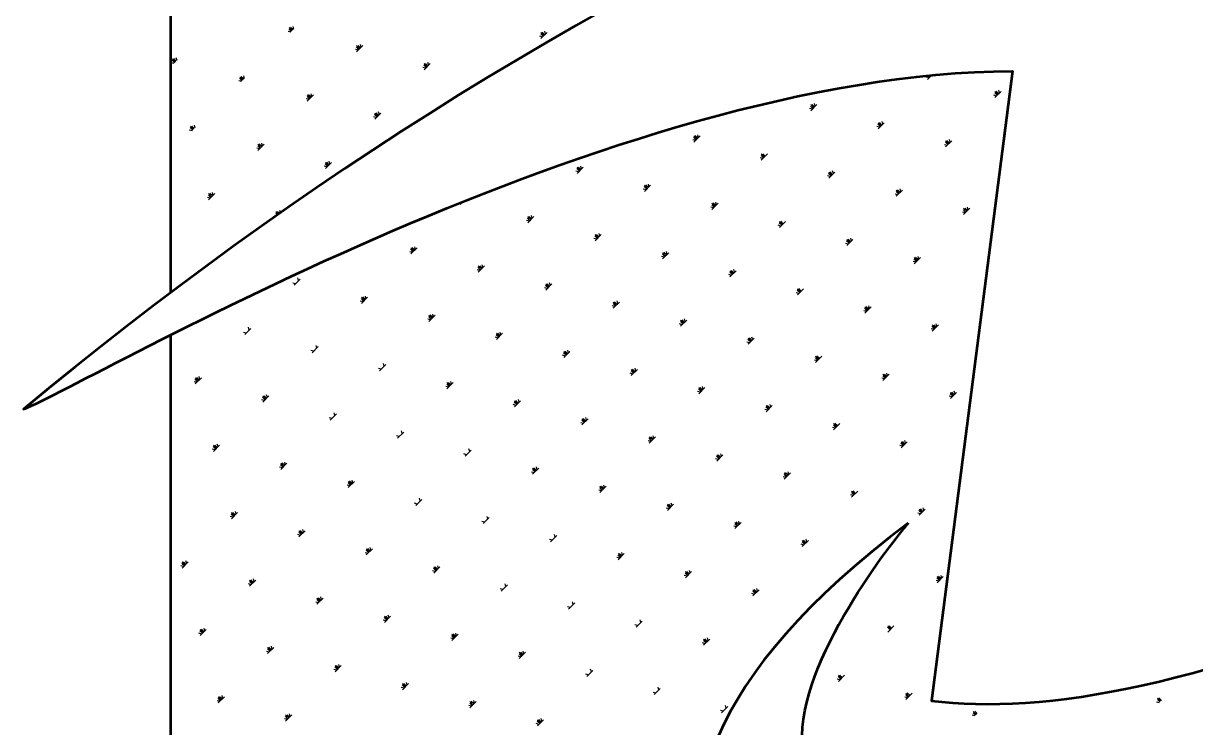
# Model space of a CAD drawing. Extents: x 40372685 to 40373131, y 3431137 to 3431353.
# Drawn here: x 40373107.02 to 40373112.37, y 3431339.52 to 3431342.74 of the extents above; entities that cross this region are included whole.
import ezdxf

# ---------------------------------------------------------------- set-up
doc = ezdxf.new("R2010")
doc.units = 0
doc.header["$LTSCALE"] = 0.5
doc.layers.add('PUB_TITLE', color=4, linetype='CONTINUOUS')

msp = doc.modelspace()

# ---------------------------------------------------------------- linework, layer by layer
at = {"layer": 'PUB_TITLE', "color": 4}
for p, q in [((40373108.2408, 3431342.6994), (40373108.2285, 3431342.7027)), ((40373108.2444, 3431342.7029), (40373108.2331, 3431342.7142)), ((40373108.2479, 3431342.7065), (40373108.2338, 3431342.7205)), ((40373108.2514, 3431342.71), (40373108.2401, 3431342.7213)), ((40373108.2549, 3431342.7135), (40373108.2516, 3431342.7258)), ((40373109.3898, 3431342.6773), (40373109.3775, 3431342.6806)), ((40373109.3934, 3431342.6808), (40373109.3821, 3431342.6921)), ((40373109.3969, 3431342.6844), (40373109.3828, 3431342.6984)), ((40373109.3828, 3431342.6703), (40373109.411, 3431342.6984)), ((40373109.4004, 3431342.6879), (40373109.3891, 3431342.6991)), ((40373109.4039, 3431342.6914), (40373109.4006, 3431342.7037)), ((40373108.5522, 3431342.6204), (40373108.541, 3431342.6317)), ((40373108.5558, 3431342.624), (40373108.5417, 3431342.6381)), ((40373108.5417, 3431342.6099), (40373108.5698, 3431342.6381)), ((40373108.5593, 3431342.6275), (40373108.548, 3431342.6388)), ((40373108.5628, 3431342.631), (40373108.5595, 3431342.6433)), ((40373107.7146, 3431342.5636), (40373107.7005, 3431342.5777)), ((40373107.7182, 3431342.5671), (40373107.7069, 3431342.5784)), ((40373107.7217, 3431342.5706), (40373107.7184, 3431342.5829)), ((40373108.5487, 3431342.6169), (40373108.5364, 3431342.6202)), ((40373107.7076, 3431342.5565), (40373107.6953, 3431342.5598)), ((40373107.7111, 3431342.5601), (40373107.6998, 3431342.5713)), ((40373108.8566, 3431342.5344), (40373108.8443, 3431342.5377)), ((40373108.8601, 3431342.538), (40373108.8488, 3431342.5492)), ((40373108.8636, 3431342.5415), (40373108.8495, 3431342.5556)), ((40373108.8495, 3431342.5274), (40373108.8777, 3431342.5556)), ((40373108.8671, 3431342.545), (40373108.8559, 3431342.5563)), ((40373108.8707, 3431342.5485), (40373108.8674, 3431342.5608)), ((40373108.0155, 3431342.474), (40373108.0031, 3431342.4773)), ((40373108.019, 3431342.4776), (40373108.0077, 3431342.4888)), ((40373108.0225, 3431342.4811), (40373108.0084, 3431342.4952)), ((40373108.026, 3431342.4846), (40373108.0148, 3431342.4959)), ((40373108.0295, 3431342.4881), (40373108.0262, 3431342.5004)), ((40373111.1546, 3431342.4902), (40373111.1423, 3431342.4935)), ((40373111.1475, 3431342.4832), (40373111.167, 3431342.5026)), ((40373111.1581, 3431342.4937), (40373111.1508, 3431342.501)), ((40373111.1616, 3431342.4973), (40373111.1572, 3431342.5017)), ((40373111.1651, 3431342.5008), (40373111.1636, 3431342.5023)), ((40373108.3304, 3431342.3986), (40373108.3163, 3431342.4127)), ((40373108.3163, 3431342.3845), (40373108.3445, 3431342.4127)), ((40373108.3339, 3431342.4021), (40373108.3226, 3431342.4134)), ((40373108.3374, 3431342.4056), (40373108.3341, 3431342.4179)), ((40373111.466, 3431342.4112), (40373111.4547, 3431342.4225)), ((40373111.4695, 3431342.4148), (40373111.4554, 3431342.4289)), ((40373111.4554, 3431342.4007), (40373111.4836, 3431342.4289)), ((40373111.473, 3431342.4183), (40373111.4617, 3431342.4296)), ((40373111.4765, 3431342.4218), (40373111.4732, 3431342.4341)), ((40373108.3233, 3431342.3915), (40373108.311, 3431342.3948)), ((40373108.3269, 3431342.3951), (40373108.3156, 3431342.4063)), ((40373110.6248, 3431342.3509), (40373110.6136, 3431342.3621)), ((40373110.6284, 3431342.3544), (40373110.6143, 3431342.3685)), ((40373110.6143, 3431342.3403), (40373110.6425, 3431342.3685)), ((40373110.6319, 3431342.3579), (40373110.6206, 3431342.3692)), ((40373110.6354, 3431342.3614), (40373110.6321, 3431342.3737)), ((40373111.4624, 3431342.4077), (40373111.4501, 3431342.411)), ((40373108.6312, 3431342.3091), (40373108.6189, 3431342.3124)), ((40373108.6347, 3431342.3126), (40373108.6235, 3431342.3238)), ((40373108.6382, 3431342.3161), (40373108.6242, 3431342.3302)), ((40373108.6242, 3431342.302), (40373108.6523, 3431342.3302)), ((40373108.6418, 3431342.3196), (40373108.6305, 3431342.3309)), ((40373108.6453, 3431342.3231), (40373108.642, 3431342.3355)), ((40373110.6213, 3431342.3473), (40373110.609, 3431342.3506)), ((40373107.7936, 3431342.2522), (40373107.7823, 3431342.2635)), ((40373107.7971, 3431342.2557), (40373107.783, 3431342.2698)), ((40373107.8006, 3431342.2592), (40373107.7894, 3431342.2705)), ((40373107.8042, 3431342.2627), (40373107.8009, 3431342.2751)), ((40373110.9292, 3431342.2648), (40373110.9169, 3431342.2681)), ((40373110.9327, 3431342.2684), (40373110.9214, 3431342.2796)), ((40373110.9362, 3431342.2719), (40373110.9222, 3431342.286)), ((40373110.9222, 3431342.2578), (40373110.9503, 3431342.286)), ((40373110.9398, 3431342.2754), (40373110.9285, 3431342.2867)), ((40373110.9433, 3431342.2789), (40373110.94, 3431342.2912)), ((40373107.7901, 3431342.2487), (40373107.7778, 3431342.252)), ((40373110.0881, 3431342.2045), (40373110.0758, 3431342.2078)), ((40373110.0916, 3431342.208), (40373110.0803, 3431342.2192)), ((40373110.0951, 3431342.2115), (40373110.081, 3431342.2256)), ((40373110.081, 3431342.1974), (40373110.1092, 3431342.2256)), ((40373110.0986, 3431342.215), (40373110.0874, 3431342.2263)), ((40373110.1022, 3431342.2185), (40373110.0989, 3431342.2309)), ((40373111.2441, 3431342.1894), (40373111.23, 3431342.2035)), ((40373111.23, 3431342.1753), (40373111.2582, 3431342.2035)), ((40373111.2476, 3431342.1929), (40373111.2364, 3431342.2042)), ((40373111.2512, 3431342.1964), (40373111.2479, 3431342.2088)), ((40373108.098, 3431342.1662), (40373108.0856, 3431342.1695)), ((40373108.1015, 3431342.1697), (40373108.0902, 3431342.181)), ((40373108.105, 3431342.1732), (40373108.0909, 3431342.1873)), ((40373108.0909, 3431342.1591), (40373108.1191, 3431342.1873)), ((40373108.1085, 3431342.1767), (40373108.0973, 3431342.188)), ((40373108.112, 3431342.1803), (40373108.1087, 3431342.1926)), ((40373111.2371, 3431342.1823), (40373111.2248, 3431342.1856)), ((40373111.2406, 3431342.1859), (40373111.2293, 3431342.1971)), ((40373108.4093, 3431342.0872), (40373108.3981, 3431342.0985)), ((40373108.4129, 3431342.0907), (40373108.3988, 3431342.1048)), ((40373108.3988, 3431342.0766), (40373108.427, 3431342.1048)), ((40373108.4164, 3431342.0942), (40373108.4051, 3431342.1055)), ((40373108.4199, 3431342.0978), (40373108.4166, 3431342.1101)), ((40373110.3959, 3431342.122), (40373110.3836, 3431342.1253)), ((40373110.3995, 3431342.1255), (40373110.3882, 3431342.1368)), ((40373110.403, 3431342.129), (40373110.3889, 3431342.1431)), ((40373110.3889, 3431342.1149), (40373110.4171, 3431342.1431)), ((40373110.4065, 3431342.1325), (40373110.3952, 3431342.1438)), ((40373108.4058, 3431342.0837), (40373108.3935, 3431342.087)), ((40373109.5548, 3431342.0616), (40373109.5425, 3431342.0649)), ((40373109.5583, 3431342.0651), (40373109.5471, 3431342.0764)), ((40373109.5619, 3431342.0686), (40373109.5478, 3431342.0827)), ((40373109.5478, 3431342.0545), (40373109.576, 3431342.0827)), ((40373109.5654, 3431342.0721), (40373109.5541, 3431342.0834)), ((40373109.5689, 3431342.0757), (40373109.5656, 3431342.088)), ((40373110.7038, 3431342.0395), (40373110.6915, 3431342.0428)), ((40373110.7073, 3431342.043), (40373110.6961, 3431342.0543)), ((40373110.7109, 3431342.0465), (40373110.6968, 3431342.0606)), ((40373110.6968, 3431342.0324), (40373110.7249, 3431342.0606)), ((40373110.7144, 3431342.05), (40373110.7031, 3431342.0613)), ((40373110.7179, 3431342.0536), (40373110.7146, 3431342.0659)), ((40373109.8662, 3431341.9826), (40373109.8549, 3431341.9939)), ((40373109.8697, 3431341.9861), (40373109.8557, 3431342.0002)), ((40373109.8557, 3431341.972), (40373109.8838, 3431342.0002)), ((40373109.8733, 3431341.9896), (40373109.862, 3431342.0009)), ((40373109.8768, 3431341.9932), (40373109.8735, 3431342.0055)), ((40373107.8726, 3431341.9408), (40373107.8603, 3431341.9441)), ((40373107.8761, 3431341.9443), (40373107.8648, 3431341.9556)), ((40373107.8796, 3431341.9478), (40373107.8655, 3431341.9619)), ((40373107.8655, 3431341.9337), (40373107.8937, 3431341.9619)), ((40373107.8831, 3431341.9514), (40373107.8719, 3431341.9626)), ((40373107.8867, 3431341.9549), (40373107.8834, 3431341.9672)), ((40373109.8627, 3431341.9791), (40373109.8504, 3431341.9824)), ((40373111.0117, 3431341.957), (40373110.9994, 3431341.9603)), ((40373111.0152, 3431341.9605), (40373111.0039, 3431341.9718)), ((40373111.0187, 3431341.964), (40373111.0046, 3431341.9781)), ((40373111.0046, 3431341.9499), (40373111.0328, 3431341.9781)), ((40373111.0223, 3431341.9675), (40373111.011, 3431341.9788)), ((40373111.0258, 3431341.9711), (40373111.0225, 3431341.9834)), ((40373108.1848, 3431341.868), (40373108.1734, 3431341.8794)), ((40373108.189, 3431341.8709), (40373108.1797, 3431341.8801)), ((40373108.194, 3431341.8744), (40373108.1912, 3431341.8847)), ((40373109.0145, 3431341.9116), (40373109.0285, 3431341.9256)), ((40373109.0216, 3431341.9187), (40373109.0154, 3431341.9203)), ((40373109.0251, 3431341.9222), (40373109.0236, 3431341.9237)), ((40373110.1706, 3431341.8966), (40373110.1583, 3431341.8999)), ((40373110.1741, 3431341.9001), (40373110.1628, 3431341.9114)), ((40373110.1776, 3431341.9036), (40373110.1635, 3431341.9177)), ((40373110.1635, 3431341.8895), (40373110.1917, 3431341.9177)), ((40373110.1811, 3431341.9071), (40373110.1699, 3431341.9184)), ((40373110.1847, 3431341.9107), (40373110.1814, 3431341.923)), ((40373111.3196, 3431341.8745), (40373111.3072, 3431341.8778)), ((40373111.3231, 3431341.878), (40373111.3118, 3431341.8893)), ((40373111.3266, 3431341.8815), (40373111.3125, 3431341.8956)), ((40373111.3125, 3431341.8674), (40373111.3407, 3431341.8956)), ((40373111.3301, 3431341.885), (40373111.3189, 3431341.8963)), ((40373111.3336, 3431341.8886), (40373111.3303, 3431341.9009)), ((40373108.1736, 3431341.8601), (40373108.1681, 3431341.8616)), ((40373108.1807, 3431341.8651), (40373108.1727, 3431341.8731)), ((40373109.3294, 3431341.8362), (40373109.3171, 3431341.8395)), ((40373109.333, 3431341.8397), (40373109.3217, 3431341.851)), ((40373109.3365, 3431341.8432), (40373109.3224, 3431341.8573)), ((40373109.3224, 3431341.8291), (40373109.3506, 3431341.8573)), ((40373109.34, 3431341.8468), (40373109.3287, 3431341.858)), ((40373109.3435, 3431341.8503), (40373109.3402, 3431341.8626)), ((40373110.482, 3431341.8176), (40373110.4707, 3431341.8289)), ((40373110.4855, 3431341.8211), (40373110.4714, 3431341.8352)), ((40373110.4714, 3431341.807), (40373110.4996, 3431341.8352)), ((40373110.489, 3431341.8247), (40373110.4777, 3431341.8359)), ((40373109.6444, 3431341.7607), (40373109.6303, 3431341.7748)), ((40373109.6303, 3431341.7467), (40373109.6584, 3431341.7748)), ((40373109.6479, 3431341.7643), (40373109.6366, 3431341.7755)), ((40373109.6514, 3431341.7678), (40373109.6481, 3431341.7801)), ((40373110.4784, 3431341.8141), (40373110.4661, 3431341.8174)), ((40373108.8103, 3431341.7074), (40373108.807, 3431341.7197)), ((40373109.6373, 3431341.7537), (40373109.625, 3431341.757)), ((40373109.6408, 3431341.7572), (40373109.6296, 3431341.7685)), ((40373110.7863, 3431341.7316), (40373110.774, 3431341.7349)), ((40373110.7898, 3431341.7351), (40373110.7786, 3431341.7464)), ((40373110.7934, 3431341.7386), (40373110.7793, 3431341.7527)), ((40373110.7793, 3431341.7246), (40373110.8074, 3431341.7527)), ((40373110.7969, 3431341.7422), (40373110.7856, 3431341.7534)), ((40373110.8004, 3431341.7457), (40373110.7971, 3431341.758)), ((40373108.7962, 3431341.6933), (40373108.7839, 3431341.6966)), ((40373108.7997, 3431341.6968), (40373108.7884, 3431341.7081)), ((40373108.8032, 3431341.7004), (40373108.7892, 3431341.7144)), ((40373108.7892, 3431341.6863), (40373108.8173, 3431341.7144)), ((40373108.8068, 3431341.7039), (40373108.7955, 3431341.7151)), ((40373109.9452, 3431341.6712), (40373109.9329, 3431341.6745)), ((40373109.9487, 3431341.6747), (40373109.9374, 3431341.686)), ((40373109.9522, 3431341.6782), (40373109.9381, 3431341.6923)), ((40373109.9381, 3431341.6642), (40373109.9663, 3431341.6923)), ((40373109.9558, 3431341.6818), (40373109.9445, 3431341.693)), ((40373109.9593, 3431341.6853), (40373109.956, 3431341.6976)), ((40373111.0977, 3431341.6526), (40373111.0864, 3431341.6639)), ((40373111.1012, 3431341.6561), (40373111.0871, 3431341.6702)), ((40373111.0871, 3431341.6421), (40373111.1153, 3431341.6702)), ((40373111.1047, 3431341.6597), (40373111.0935, 3431341.6709)), ((40373111.1083, 3431341.6632), (40373111.105, 3431341.6755)), ((40373109.1041, 3431341.6108), (40373109.0918, 3431341.6141)), ((40373109.1076, 3431341.6143), (40373109.0963, 3431341.6256)), ((40373109.1111, 3431341.6179), (40373109.097, 3431341.6319)), ((40373109.097, 3431341.6038), (40373109.1252, 3431341.6319)), ((40373109.1146, 3431341.6214), (40373109.1034, 3431341.6326)), ((40373109.1182, 3431341.6249), (40373109.1149, 3431341.6372)), ((40373110.2636, 3431341.5993), (40373110.2524, 3431341.6105)), ((40373110.2671, 3431341.6028), (40373110.2638, 3431341.6151)), ((40373111.0942, 3431341.6491), (40373111.0819, 3431341.6524)), ((40373108.2559, 3431341.5434), (40373108.2841, 3431341.5716)), ((40373108.277, 3431341.5645), (40373108.2737, 3431341.5768)), ((40373110.2531, 3431341.5887), (40373110.2407, 3431341.592)), ((40373110.2566, 3431341.5922), (40373110.2453, 3431341.6035)), ((40373110.2601, 3431341.5958), (40373110.246, 3431341.6098)), ((40373110.246, 3431341.5817), (40373110.2742, 3431341.6098)), ((40373108.2629, 3431341.5504), (40373108.2506, 3431341.5537)), ((40373109.4119, 3431341.5283), (40373109.3996, 3431341.5316)), ((40373109.4155, 3431341.5318), (40373109.4042, 3431341.5431)), ((40373109.419, 3431341.5354), (40373109.4049, 3431341.5494)), ((40373109.4049, 3431341.5213), (40373109.4331, 3431341.5494)), ((40373109.4225, 3431341.5389), (40373109.4112, 3431341.5502)), ((40373109.426, 3431341.5424), (40373109.4227, 3431341.5547)), ((40373110.5609, 3431341.5062), (40373110.5486, 3431341.5095)), ((40373110.5645, 3431341.5097), (40373110.5532, 3431341.521)), ((40373110.568, 3431341.5133), (40373110.5539, 3431341.5273)), ((40373110.5539, 3431341.4992), (40373110.5821, 3431341.5273)), ((40373110.5715, 3431341.5168), (40373110.5602, 3431341.528)), ((40373108.5708, 3431341.4679), (40373108.5585, 3431341.4712)), ((40373108.5743, 3431341.4715), (40373108.5631, 3431341.4827)), ((40373108.5779, 3431341.475), (40373108.5638, 3431341.4891)), ((40373108.5638, 3431341.4609), (40373108.5919, 3431341.4891)), ((40373108.5814, 3431341.4785), (40373108.5701, 3431341.4898)), ((40373108.5849, 3431341.482), (40373108.5816, 3431341.4943)), ((40373109.7233, 3431341.4493), (40373109.7121, 3431341.4606)), ((40373109.7269, 3431341.4529), (40373109.7128, 3431341.467)), ((40373109.7128, 3431341.4388), (40373109.7409, 3431341.467)), ((40373109.7304, 3431341.4564), (40373109.7191, 3431341.4677)), ((40373109.7339, 3431341.4599), (40373109.7306, 3431341.4722)), ((40373110.8829, 3431341.4378), (40373110.8796, 3431341.4501)), ((40373108.8822, 3431341.389), (40373108.8709, 3431341.4002)), ((40373108.8857, 3431341.3925), (40373108.8716, 3431341.4066)), ((40373108.8716, 3431341.3784), (40373108.8998, 3431341.4066)), ((40373108.8893, 3431341.396), (40373108.878, 3431341.4073)), ((40373108.8928, 3431341.3995), (40373108.8895, 3431341.4118)), ((40373109.7198, 3431341.4458), (40373109.7075, 3431341.4491)), ((40373110.8688, 3431341.4237), (40373110.8565, 3431341.427)), ((40373110.8723, 3431341.4272), (40373110.8611, 3431341.4385)), ((40373110.8758, 3431341.4308), (40373110.8618, 3431341.4449)), ((40373110.8618, 3431341.4167), (40373110.8899, 3431341.4449)), ((40373110.8794, 3431341.4343), (40373110.8681, 3431341.4456)), ((40373108.0305, 3431341.318), (40373108.0587, 3431341.3462)), ((40373108.0517, 3431341.3391), (40373108.0484, 3431341.3514)), ((40373108.8787, 3431341.3854), (40373108.8664, 3431341.3887)), ((40373110.0277, 3431341.3633), (40373110.0154, 3431341.3666)), ((40373110.0312, 3431341.3669), (40373110.0199, 3431341.3781)), ((40373110.0347, 3431341.3704), (40373110.0206, 3431341.3845)), ((40373110.0206, 3431341.3563), (40373110.0488, 3431341.3845)), ((40373110.0382, 3431341.3739), (40373110.027, 3431341.3852)), ((40373110.0418, 3431341.3774), (40373110.0385, 3431341.3897)), ((40373111.1767, 3431341.3412), (40373111.1644, 3431341.3445)), ((40373111.1802, 3431341.3447), (40373111.1689, 3431341.356)), ((40373111.1837, 3431341.3483), (40373111.1696, 3431341.3624)), ((40373111.1696, 3431341.3342), (40373111.1978, 3431341.3624)), ((40373111.1872, 3431341.3518), (40373111.176, 3431341.3631)), ((40373111.1908, 3431341.3553), (40373111.1875, 3431341.3676)), ((40373108.0376, 3431341.325), (40373108.0253, 3431341.3283)), ((40373109.1866, 3431341.3029), (40373109.1742, 3431341.3062)), ((40373109.1901, 3431341.3065), (40373109.1788, 3431341.3177)), ((40373109.1936, 3431341.31), (40373109.1795, 3431341.3241)), ((40373109.1795, 3431341.2959), (40373109.2077, 3431341.3241)), ((40373109.1971, 3431341.3135), (40373109.1859, 3431341.3248)), ((40373109.2006, 3431341.317), (40373109.1973, 3431341.3293)), ((40373110.3391, 3431341.2844), (40373110.3278, 3431341.2956)), ((40373110.3426, 3431341.2879), (40373110.3285, 3431341.302)), ((40373110.3285, 3431341.2738), (40373110.3567, 3431341.302)), ((40373110.3461, 3431341.2914), (40373110.3349, 3431341.3027)), ((40373110.3496, 3431341.2949), (40373110.3463, 3431341.3072)), ((40373108.3454, 3431341.2426), (40373108.3331, 3431341.2459)), ((40373108.3384, 3431341.2355), (40373108.3666, 3431341.2637)), ((40373108.3595, 3431341.2566), (40373108.3562, 3431341.269)), ((40373109.5015, 3431341.2275), (40373109.4874, 3431341.2416)), ((40373109.4874, 3431341.2134), (40373109.5156, 3431341.2416)), ((40373109.505, 3431341.231), (40373109.4937, 3431341.2423)), ((40373109.5085, 3431341.2345), (40373109.5052, 3431341.2468)), ((40373110.3356, 3431341.2808), (40373110.3232, 3431341.2841)), ((40373108.6674, 3431341.1741), (40373108.6641, 3431341.1865)), ((40373109.4944, 3431341.2204), (40373109.4821, 3431341.2237)), ((40373109.498, 3431341.224), (40373109.4867, 3431341.2352)), ((40373110.6434, 3431341.1983), (40373110.6311, 3431341.2016)), ((40373110.6469, 3431341.2019), (40373110.6357, 3431341.2131)), ((40373110.6505, 3431341.2054), (40373110.6364, 3431341.2195)), ((40373110.6364, 3431341.1913), (40373110.6646, 3431341.2195)), ((40373110.654, 3431341.2089), (40373110.6427, 3431341.2202)), ((40373108.6533, 3431341.1601), (40373108.641, 3431341.1634)), ((40373108.6463, 3431341.153), (40373108.6744, 3431341.1812)), ((40373109.8023, 3431341.138), (40373109.79, 3431341.1413)), ((40373109.8058, 3431341.1415), (40373109.7946, 3431341.1527)), ((40373109.8093, 3431341.145), (40373109.7953, 3431341.1591)), ((40373109.7953, 3431341.1309), (40373109.8234, 3431341.1591)), ((40373109.8129, 3431341.1485), (40373109.8016, 3431341.1598)), ((40373109.8164, 3431341.152), (40373109.8131, 3431341.1644)), ((40373110.9548, 3431341.1194), (40373110.9436, 3431341.1306)), ((40373110.9583, 3431341.1229), (40373110.9443, 3431341.137)), ((40373110.9443, 3431341.1088), (40373110.9724, 3431341.137)), ((40373110.9619, 3431341.1264), (40373110.9506, 3431341.1377)), ((40373110.9654, 3431341.1299), (40373110.9621, 3431341.1423)), ((40373107.8122, 3431341.0997), (40373107.7999, 3431341.103)), ((40373107.8157, 3431341.1032), (40373107.8044, 3431341.1145)), ((40373107.8192, 3431341.1067), (40373107.8051, 3431341.1208)), ((40373107.8051, 3431341.0926), (40373107.8333, 3431341.1208)), ((40373107.8228, 3431341.1102), (40373107.8115, 3431341.1215)), ((40373107.8263, 3431341.1138), (40373107.823, 3431341.1261)), ((40373108.9612, 3431341.0776), (40373108.9489, 3431341.0809)), ((40373108.9647, 3431341.0811), (40373108.9534, 3431341.0924)), ((40373108.9682, 3431341.0846), (40373108.9541, 3431341.0987)), ((40373108.9541, 3431341.0705), (40373108.9823, 3431341.0987)), ((40373108.9717, 3431341.0881), (40373108.9605, 3431341.0994)), ((40373108.9753, 3431341.0916), (40373108.972, 3431341.104)), ((40373110.1172, 3431341.0625), (40373110.1031, 3431341.0766)), ((40373110.1031, 3431341.0484), (40373110.1313, 3431341.0766)), ((40373110.1207, 3431341.066), (40373110.1095, 3431341.0773)), ((40373110.1243, 3431341.0695), (40373110.121, 3431341.0819)), ((40373110.9513, 3431341.1158), (40373110.939, 3431341.1191)), ((40373108.1236, 3431341.0207), (40373108.1123, 3431341.032)), ((40373108.1271, 3431341.0242), (40373108.113, 3431341.0383)), ((40373108.113, 3431341.0101), (40373108.1412, 3431341.0383)), ((40373108.1306, 3431341.0277), (40373108.1194, 3431341.039)), ((40373108.1341, 3431341.0313), (40373108.1308, 3431341.0436)), ((40373110.1102, 3431341.0555), (40373110.0979, 3431341.0588)), ((40373110.1137, 3431341.059), (40373110.1024, 3431341.0702)), ((40373111.2592, 3431341.0334), (40373111.2469, 3431341.0367)), ((40373111.2627, 3431341.0369), (40373111.2514, 3431341.0481)), ((40373111.2662, 3431341.0404), (40373111.2521, 3431341.0545)), ((40373111.2521, 3431341.0263), (40373111.2803, 3431341.0545)), ((40373111.2697, 3431341.0439), (40373111.2585, 3431341.0552)), ((40373111.2733, 3431341.0474), (40373111.27, 3431341.0598)), ((40373108.1201, 3431341.0172), (40373108.1077, 3431341.0205)), ((40373109.2691, 3431340.9951), (40373109.2567, 3431340.9984)), ((40373109.2726, 3431340.9986), (40373109.2613, 3431341.0099)), ((40373109.2761, 3431341.0021), (40373109.262, 3431341.0162)), ((40373109.262, 3431340.988), (40373109.2902, 3431341.0162)), ((40373109.2796, 3431341.0056), (40373109.2684, 3431341.0169)), ((40373109.2831, 3431341.0092), (40373109.2798, 3431341.0215)), ((40373110.4181, 3431340.973), (40373110.4057, 3431340.9763)), ((40373110.4216, 3431340.9765), (40373110.4103, 3431340.9878)), ((40373110.4251, 3431340.98), (40373110.411, 3431340.9941)), ((40373110.411, 3431340.9659), (40373110.4392, 3431340.9941)), ((40373110.4286, 3431340.9835), (40373110.4173, 3431340.9948)), ((40373110.4321, 3431340.9871), (40373110.4288, 3431340.9994)), ((40373108.4279, 3431340.9347), (40373108.4156, 3431340.938)), ((40373108.4209, 3431340.9276), (40373108.4491, 3431340.9558)), ((40373108.442, 3431340.9488), (40373108.4387, 3431340.9611)), ((40373109.5769, 3431340.9126), (40373109.5646, 3431340.9159)), ((40373109.5804, 3431340.9161), (40373109.5692, 3431340.9274)), ((40373109.584, 3431340.9196), (40373109.5699, 3431340.9337)), ((40373109.5699, 3431340.9055), (40373109.5981, 3431340.9337)), ((40373109.5875, 3431340.9231), (40373109.5762, 3431340.9344)), ((40373109.591, 3431340.9267), (40373109.5877, 3431340.939)), ((40373108.7288, 3431340.8451), (40373108.7569, 3431340.8733)), ((40373108.7499, 3431340.8663), (40373108.7466, 3431340.8786)), ((40373110.7259, 3431340.8905), (40373110.7136, 3431340.8938)), ((40373110.7294, 3431340.894), (40373110.7182, 3431340.9053)), ((40373110.733, 3431340.8975), (40373110.7189, 3431340.9116)), ((40373110.7189, 3431340.8834), (40373110.7471, 3431340.9116)), ((40373110.7365, 3431340.901), (40373110.7252, 3431340.9123)), ((40373107.9017, 3431340.7988), (40373107.8876, 3431340.8129)), ((40373107.8876, 3431340.7848), (40373107.9158, 3431340.8129)), ((40373107.9052, 3431340.8024), (40373107.894, 3431340.8136)), ((40373107.9088, 3431340.8059), (40373107.9055, 3431340.8182)), ((40373108.7358, 3431340.8522), (40373108.7235, 3431340.8555)), ((40373109.8848, 3431340.8301), (40373109.8725, 3431340.8334)), ((40373109.8883, 3431340.8336), (40373109.8771, 3431340.8449)), ((40373109.8918, 3431340.8371), (40373109.8778, 3431340.8512)), ((40373109.8778, 3431340.823), (40373109.9059, 3431340.8512)), ((40373109.8954, 3431340.8406), (40373109.8841, 3431340.8519)), ((40373109.8989, 3431340.8442), (40373109.8956, 3431340.8565)), ((40373111.0338, 3431340.808), (40373111.0215, 3431340.8113)), ((40373111.0373, 3431340.8115), (40373111.026, 3431340.8228)), ((40373111.0408, 3431340.815), (40373111.0268, 3431340.8291)), ((40373111.0268, 3431340.8009), (40373111.0549, 3431340.8291)), ((40373111.0444, 3431340.8185), (40373111.0331, 3431340.8298)), ((40373111.0479, 3431340.8221), (40373111.0446, 3431340.8344)), ((40373107.8947, 3431340.7918), (40373107.8824, 3431340.7951)), ((40373107.8982, 3431340.7953), (40373107.8869, 3431340.8066)), ((40373109.0437, 3431340.7697), (40373109.0314, 3431340.773)), ((40373109.0366, 3431340.7626), (40373109.0648, 3431340.7908)), ((40373109.0578, 3431340.7838), (40373109.0545, 3431340.7961)), ((40373110.1962, 3431340.7511), (40373110.1849, 3431340.7624)), ((40373110.1997, 3431340.7546), (40373110.1856, 3431340.7687)), ((40373110.1856, 3431340.7405), (40373110.2138, 3431340.7687)), ((40373110.2032, 3431340.7582), (40373110.192, 3431340.7694)), ((40373110.2068, 3431340.7617), (40373110.2035, 3431340.774)), ((40373108.2026, 3431340.7093), (40373108.1902, 3431340.7126)), ((40373108.2061, 3431340.7128), (40373108.1948, 3431340.7241)), ((40373108.2096, 3431340.7163), (40373108.1955, 3431340.7304)), ((40373108.1955, 3431340.7023), (40373108.2237, 3431340.7304)), ((40373108.2131, 3431340.7199), (40373108.2019, 3431340.7311)), ((40373108.2166, 3431340.7234), (40373108.2133, 3431340.7357)), ((40373109.3551, 3431340.6907), (40373109.3438, 3431340.702)), ((40373109.3586, 3431340.6942), (40373109.3445, 3431340.7083)), ((40373109.3445, 3431340.6802), (40373109.3727, 3431340.7083)), ((40373109.3621, 3431340.6978), (40373109.3508, 3431340.709)), ((40373109.3656, 3431340.7013), (40373109.3623, 3431340.7136)), ((40373110.1927, 3431340.7476), (40373110.1804, 3431340.7509)), ((40373108.5175, 3431340.6339), (40373108.5034, 3431340.6479)), ((40373108.5034, 3431340.6198), (40373108.5316, 3431340.6479)), ((40373108.521, 3431340.6374), (40373108.5097, 3431340.6486)), ((40373108.5245, 3431340.6409), (40373108.5212, 3431340.6532)), ((40373109.3515, 3431340.6872), (40373109.3392, 3431340.6905)), ((40373110.5005, 3431340.6651), (40373110.4882, 3431340.6684)), ((40373110.5041, 3431340.6686), (40373110.4928, 3431340.6799)), ((40373110.5076, 3431340.6721), (40373110.4935, 3431340.6862)), ((40373110.4935, 3431340.658), (40373110.5217, 3431340.6862)), ((40373110.5111, 3431340.6757), (40373110.4998, 3431340.6869)), ((40373110.5146, 3431340.6792), (40373110.5113, 3431340.6915)), ((40373108.5104, 3431340.6268), (40373108.4981, 3431340.6301)), ((40373108.5139, 3431340.6303), (40373108.5027, 3431340.6416)), ((40373109.6594, 3431340.6047), (40373109.6471, 3431340.608)), ((40373109.6629, 3431340.6082), (40373109.6517, 3431340.6195)), ((40373109.6665, 3431340.6117), (40373109.6524, 3431340.6258)), ((40373109.6524, 3431340.5977), (40373109.6806, 3431340.6258)), ((40373109.67, 3431340.6153), (40373109.6587, 3431340.6265)), ((40373109.6735, 3431340.6188), (40373109.6702, 3431340.6311)), ((40373110.8119, 3431340.5861), (40373110.8007, 3431340.5974)), ((40373110.8155, 3431340.5896), (40373110.8014, 3431340.6037)), ((40373110.8014, 3431340.5756), (40373110.8295, 3431340.6037)), ((40373110.819, 3431340.5932), (40373110.8077, 3431340.6044)), ((40373108.8183, 3431340.5443), (40373108.806, 3431340.5476)), ((40373108.8113, 3431340.5373), (40373108.8394, 3431340.5654)), ((40373108.8324, 3431340.5584), (40373108.8291, 3431340.5707)), ((40373109.9743, 3431340.5293), (40373109.9603, 3431340.5433)), ((40373109.9603, 3431340.5152), (40373109.9884, 3431340.5433)), ((40373109.9779, 3431340.5328), (40373109.9666, 3431340.544)), ((40373109.9814, 3431340.5363), (40373109.9781, 3431340.5486)), ((40373110.8084, 3431340.5826), (40373110.7961, 3431340.5859)), ((40373107.9772, 3431340.4839), (40373107.9649, 3431340.4872)), ((40373107.9807, 3431340.4874), (40373107.9694, 3431340.4987)), ((40373107.9842, 3431340.491), (40373107.9701, 3431340.5051)), ((40373107.9701, 3431340.4769), (40373107.9983, 3431340.5051)), ((40373107.9877, 3431340.4945), (40373107.9765, 3431340.5058)), ((40373107.9913, 3431340.498), (40373107.988, 3431340.5103)), ((40373109.1403, 3431340.4759), (40373109.137, 3431340.4882)), ((40373109.9673, 3431340.5222), (40373109.955, 3431340.5255)), ((40373109.9708, 3431340.5257), (40373109.9595, 3431340.537)), ((40373111.1163, 3431340.5001), (40373111.104, 3431340.5034)), ((40373111.1198, 3431340.5036), (40373111.1085, 3431340.5149)), ((40373111.1233, 3431340.5071), (40373111.1092, 3431340.5212)), ((40373111.1092, 3431340.4931), (40373111.1374, 3431340.5212)), ((40373111.1269, 3431340.5107), (40373111.1156, 3431340.5219)), ((40373111.1304, 3431340.5142), (40373111.1271, 3431340.5265)), ((40373109.1262, 3431340.4618), (40373109.1139, 3431340.4651)), ((40373109.1191, 3431340.4548), (40373109.1473, 3431340.4829)), ((40373110.2752, 3431340.4397), (40373110.2629, 3431340.443)), ((40373110.2787, 3431340.4432), (40373110.2674, 3431340.4545)), ((40373110.2822, 3431340.4468), (40373110.2681, 3431340.4608)), ((40373110.2681, 3431340.4327), (40373110.2963, 3431340.4608)), ((40373110.2857, 3431340.4503), (40373110.2745, 3431340.4615)), ((40373110.2893, 3431340.4538), (40373110.286, 3431340.4661)), ((40373108.285, 3431340.4014), (40373108.2727, 3431340.4047)), ((40373108.2886, 3431340.405), (40373108.2773, 3431340.4162)), ((40373108.2921, 3431340.4085), (40373108.278, 3431340.4226)), ((40373108.278, 3431340.3944), (40373108.3062, 3431340.4226)), ((40373108.2956, 3431340.412), (40373108.2843, 3431340.4233)), ((40373108.2991, 3431340.4155), (40373108.2958, 3431340.4278)), ((40373109.434, 3431340.3793), (40373109.4217, 3431340.3826)), ((40373109.427, 3431340.3723), (40373109.4552, 3431340.4005)), ((40373109.4481, 3431340.3934), (40373109.4448, 3431340.4057)), ((40373110.5971, 3431340.3713), (40373110.5938, 3431340.3836)), ((40373108.5964, 3431340.3225), (40373108.5852, 3431340.3337)), ((40373108.6, 3431340.326), (40373108.5859, 3431340.3401)), ((40373108.5859, 3431340.3119), (40373108.6141, 3431340.3401)), ((40373108.6035, 3431340.3295), (40373108.5922, 3431340.3408)), ((40373108.607, 3431340.333), (40373108.6037, 3431340.3453)), ((40373110.583, 3431340.3572), (40373110.5707, 3431340.3605)), ((40373110.5866, 3431340.3607), (40373110.5753, 3431340.372)), ((40373110.5901, 3431340.3643), (40373110.576, 3431340.3783)), ((40373110.576, 3431340.3502), (40373110.6042, 3431340.3783)), ((40373110.5936, 3431340.3678), (40373110.5823, 3431340.3791)), ((40373107.7553, 3431340.2621), (40373107.7441, 3431340.2733)), ((40373107.7588, 3431340.2656), (40373107.7448, 3431340.2797)), ((40373107.7448, 3431340.2515), (40373107.7729, 3431340.2797)), ((40373107.7624, 3431340.2691), (40373107.7511, 3431340.2804)), ((40373107.7659, 3431340.2726), (40373107.7626, 3431340.2849)), ((40373108.5929, 3431340.3189), (40373108.5806, 3431340.3222)), ((40373109.7419, 3431340.2968), (40373109.7296, 3431340.3001)), ((40373109.7454, 3431340.3004), (40373109.7342, 3431340.3116)), ((40373109.749, 3431340.3039), (40373109.7349, 3431340.318)), ((40373109.7349, 3431340.2898), (40373109.763, 3431340.318)), ((40373109.7525, 3431340.3074), (40373109.7412, 3431340.3187)), ((40373109.756, 3431340.3109), (40373109.7527, 3431340.3232)), ((40373107.7518, 3431340.2585), (40373107.7395, 3431340.2618)), ((40373108.9008, 3431340.2364), (40373108.8885, 3431340.2397)), ((40373108.9043, 3431340.24), (40373108.893, 3431340.2512)), ((40373108.9078, 3431340.2435), (40373108.8938, 3431340.2576)), ((40373108.8938, 3431340.2294), (40373108.9219, 3431340.2576)), ((40373108.9114, 3431340.247), (40373108.9001, 3431340.2583)), ((40373108.9149, 3431340.2505), (40373108.9116, 3431340.2628)), ((40373110.0533, 3431340.2179), (40373110.042, 3431340.2291)), ((40373110.0568, 3431340.2214), (40373110.0427, 3431340.2355)), ((40373110.0427, 3431340.2073), (40373110.0709, 3431340.2355)), ((40373110.0604, 3431340.2249), (40373110.0491, 3431340.2362)), ((40373110.0639, 3431340.2284), (40373110.0606, 3431340.2407)), ((40373108.0597, 3431340.1761), (40373108.0474, 3431340.1794)), ((40373108.0632, 3431340.1796), (40373108.0519, 3431340.1908)), ((40373108.0667, 3431340.1831), (40373108.0526, 3431340.1972)), ((40373108.0526, 3431340.169), (40373108.0808, 3431340.1972)), ((40373108.0702, 3431340.1866), (40373108.059, 3431340.1979)), ((40373108.0738, 3431340.1901), (40373108.0705, 3431340.2025)), ((40373109.2016, 3431340.1469), (40373109.2298, 3431340.1751)), ((40373109.2228, 3431340.168), (40373109.2195, 3431340.1803)), ((40373110.0498, 3431340.2143), (40373110.0375, 3431340.2176)), ((40373111.1988, 3431340.1922), (40373111.1865, 3431340.1955)), ((40373111.2023, 3431340.1958), (40373111.191, 3431340.207)), ((40373111.2058, 3431340.1993), (40373111.1917, 3431340.2134)), ((40373111.1917, 3431340.1852), (40373111.2199, 3431340.2134)), ((40373111.2093, 3431340.2028), (40373111.1981, 3431340.2141)), ((40373111.2129, 3431340.2063), (40373111.2096, 3431340.2186)), ((40373108.3746, 3431340.1006), (40373108.3605, 3431340.1147)), ((40373108.3605, 3431340.0865), (40373108.3887, 3431340.1147)), ((40373108.3781, 3431340.1041), (40373108.3668, 3431340.1154)), ((40373108.3816, 3431340.1076), (40373108.3783, 3431340.12)), ((40373109.2087, 3431340.1539), (40373109.1964, 3431340.1572)), ((40373110.3577, 3431340.1318), (40373110.3453, 3431340.1351)), ((40373110.3612, 3431340.1354), (40373110.3499, 3431340.1466)), ((40373110.3647, 3431340.1389), (40373110.3506, 3431340.153)), ((40373110.3506, 3431340.1248), (40373110.3788, 3431340.153)), ((40373110.3682, 3431340.1424), (40373110.357, 3431340.1537)), ((40373110.3717, 3431340.1459), (40373110.3684, 3431340.1582)), ((40373108.3675, 3431340.0936), (40373108.3552, 3431340.0969)), ((40373108.3711, 3431340.0971), (40373108.3598, 3431340.1083)), ((40373109.5165, 3431340.0715), (40373109.5042, 3431340.0748)), ((40373109.5095, 3431340.0644), (40373109.5377, 3431340.0926)), ((40373109.5306, 3431340.0855), (40373109.5273, 3431340.0979)), ((40373108.6754, 3431340.0111), (40373108.6631, 3431340.0144)), ((40373108.6789, 3431340.0146), (40373108.6677, 3431340.0259)), ((40373108.6825, 3431340.0181), (40373108.6684, 3431340.0322)), ((40373108.6684, 3431340.004), (40373108.6965, 3431340.0322)), ((40373108.686, 3431340.0216), (40373108.6747, 3431340.0329)), ((40373108.6895, 3431340.0251), (40373108.6862, 3431340.0375)), ((40373109.8174, 3431339.9819), (40373109.8455, 3431340.0101)), ((40373109.8385, 3431340.003), (40373109.8352, 3431340.0154)), ((40373107.8343, 3431339.9507), (40373107.822, 3431339.954)), ((40373107.8378, 3431339.9542), (40373107.8265, 3431339.9655)), ((40373107.8413, 3431339.9577), (40373107.8272, 3431339.9718)), ((40373107.8272, 3431339.9436), (40373107.8554, 3431339.9718)), ((40373107.8449, 3431339.9612), (40373107.8336, 3431339.9725)), ((40373107.8484, 3431339.9648), (40373107.8451, 3431339.9771)), ((40373108.9974, 3431339.9427), (40373108.9941, 3431339.955)), ((40373109.8244, 3431339.989), (40373109.8121, 3431339.9923)), ((40373110.9769, 3431339.9704), (40373110.9657, 3431339.9816)), ((40373110.9804, 3431339.9739), (40373110.9664, 3431339.988)), ((40373110.9664, 3431339.9598), (40373110.9945, 3431339.988)), ((40373110.984, 3431339.9774), (40373110.9727, 3431339.9887)), ((40373108.9833, 3431339.9286), (40373108.971, 3431339.9319)), ((40373108.9868, 3431339.9321), (40373108.9755, 3431339.9434)), ((40373108.9903, 3431339.9356), (40373108.9762, 3431339.9497)), ((40373108.9762, 3431339.9215), (40373109.0044, 3431339.9497)), ((40373108.9939, 3431339.9391), (40373108.9826, 3431339.9504)), ((40373110.1323, 3431339.9065), (40373110.12, 3431339.9098)), ((40373110.1358, 3431339.91), (40373110.1245, 3431339.9213)), ((40373110.1393, 3431339.9135), (40373110.1252, 3431339.9276)), ((40373110.1252, 3431339.8994), (40373110.1534, 3431339.9276)), ((40373110.1428, 3431339.917), (40373110.1316, 3431339.9283)), ((40373110.1464, 3431339.9206), (40373110.1431, 3431339.9329)), ((40373108.1422, 3431339.8682), (40373108.1298, 3431339.8715)), ((40373108.1457, 3431339.8717), (40373108.1344, 3431339.883)), ((40373108.1492, 3431339.8752), (40373108.1351, 3431339.8893)), ((40373108.1351, 3431339.8611), (40373108.1633, 3431339.8893)), ((40373108.1527, 3431339.8787), (40373108.1415, 3431339.89)), ((40373108.1563, 3431339.8823), (40373108.153, 3431339.8946)), ((40373109.2912, 3431339.8461), (40373109.2788, 3431339.8494)), ((40373109.2947, 3431339.8496), (40373109.2834, 3431339.8609)), ((40373109.2982, 3431339.8531), (40373109.2841, 3431339.8672)), ((40373109.2841, 3431339.839), (40373109.3123, 3431339.8672)), ((40373109.3017, 3431339.8566), (40373109.2905, 3431339.8679)), ((40373109.3052, 3431339.8602), (40373109.3019, 3431339.8725)), ((40373108.4536, 3431339.7892), (40373108.4423, 3431339.8005)), ((40373108.4571, 3431339.7927), (40373108.443, 3431339.8068)), ((40373108.443, 3431339.7786), (40373108.4712, 3431339.8068)), ((40373108.4606, 3431339.7962), (40373108.4493, 3431339.8075)), ((40373108.4641, 3431339.7998), (40373108.4608, 3431339.8121)), ((40373108.45, 3431339.7857), (40373108.4377, 3431339.789)), ((40373109.599, 3431339.7636), (40373109.5867, 3431339.7669)), ((40373109.592, 3431339.7565), (40373109.6202, 3431339.7847)), ((40373109.6131, 3431339.7777), (40373109.6098, 3431339.79)), ((40373110.748, 3431339.7415), (40373110.7357, 3431339.7448)), ((40373110.7515, 3431339.745), (40373110.7403, 3431339.7563)), ((40373110.7551, 3431339.7485), (40373110.741, 3431339.7626)), ((40373110.741, 3431339.7344), (40373110.7692, 3431339.7626)), ((40373110.7586, 3431339.752), (40373110.7473, 3431339.7633)), ((40373108.7579, 3431339.7032), (40373108.7456, 3431339.7065)), ((40373108.7614, 3431339.7067), (40373108.7502, 3431339.718)), ((40373108.765, 3431339.7102), (40373108.7509, 3431339.7243)), ((40373108.7509, 3431339.6961), (40373108.779, 3431339.7243)), ((40373108.7685, 3431339.7138), (40373108.7572, 3431339.725)), ((40373108.772, 3431339.7173), (40373108.7687, 3431339.7296)), ((40373109.9069, 3431339.6811), (40373109.8946, 3431339.6844)), ((40373109.8999, 3431339.674), (40373109.928, 3431339.7022)), ((40373109.921, 3431339.6952), (40373109.9177, 3431339.7075)), ((40373107.9168, 3431339.6428), (40373107.9045, 3431339.6461)), ((40373107.9203, 3431339.6463), (40373107.909, 3431339.6576)), ((40373107.9238, 3431339.6498), (40373107.9097, 3431339.6639)), ((40373107.9097, 3431339.6358), (40373107.9379, 3431339.6639)), ((40373107.9274, 3431339.6534), (40373107.9161, 3431339.6646)), ((40373107.9309, 3431339.6569), (40373107.9276, 3431339.6692)), ((40373109.0693, 3431339.6242), (40373109.058, 3431339.6355)), ((40373109.0728, 3431339.6277), (40373109.0587, 3431339.6418)), ((40373109.0587, 3431339.6137), (40373109.0869, 3431339.6418)), ((40373109.0763, 3431339.6313), (40373109.0651, 3431339.6425)), ((40373109.0799, 3431339.6348), (40373109.0766, 3431339.6471)), ((40373111.0559, 3431339.659), (40373111.0436, 3431339.6623)), ((40373111.0594, 3431339.6625), (40373111.0482, 3431339.6738)), ((40373111.0629, 3431339.666), (40373111.0489, 3431339.6801)), ((40373111.0489, 3431339.6519), (40373111.077, 3431339.6801)), ((40373111.0665, 3431339.6695), (40373111.0552, 3431339.6808)), ((40373112.2049, 3431339.6369), (40373112.1926, 3431339.6402)), ((40373112.2084, 3431339.6404), (40373112.1971, 3431339.6517)), ((40373112.2119, 3431339.6439), (40373112.1979, 3431339.658)), ((40373112.2155, 3431339.6474), (40373112.2042, 3431339.6587)), ((40373108.2317, 3431339.5673), (40373108.2176, 3431339.5814)), ((40373108.2176, 3431339.5533), (40373108.2458, 3431339.5814)), ((40373108.2352, 3431339.5709), (40373108.224, 3431339.5821)), ((40373108.2387, 3431339.5744), (40373108.2354, 3431339.5867)), ((40373109.0658, 3431339.6207), (40373109.0535, 3431339.624)), ((40373110.2148, 3431339.5986), (40373110.2025, 3431339.6019)), ((40373110.2077, 3431339.5915), (40373110.2359, 3431339.6197)), ((40373110.2289, 3431339.6127), (40373110.2256, 3431339.625)), ((40373111.3638, 3431339.5765), (40373111.3515, 3431339.5798)), ((40373111.3673, 3431339.58), (40373111.356, 3431339.5913)), ((40373111.3708, 3431339.5835), (40373111.3567, 3431339.5976)), ((40373111.3743, 3431339.5871), (40373111.3631, 3431339.5983)), ((40373108.2247, 3431339.5603), (40373108.2123, 3431339.5636)), ((40373108.2282, 3431339.5638), (40373108.2169, 3431339.5751)), ((40373109.3737, 3431339.5382), (40373109.3613, 3431339.5415)), ((40373109.3772, 3431339.5417), (40373109.3659, 3431339.553)), ((40373109.3807, 3431339.5452), (40373109.3666, 3431339.5593)), ((40373109.3666, 3431339.5312), (40373109.3948, 3431339.5593)), ((40373109.3842, 3431339.5488), (40373109.3729, 3431339.56)), ((40373109.3877, 3431339.5523), (40373109.3844, 3431339.5646))]:
    msp.add_line(p, q, dxfattribs=at)
at = {"layer": 'PUB_TITLE', "color": 4, "lineweight": 53}
for points, knots in [([(40373107.6939, 3431341.5104), (40373107.6939, 3431343.5003), (40373107.6939, 3431345.5002), (40373107.6939, 3431345.5002), (40373107.6939, 3431345.9022), (40373108.0229, 3431346.2312), (40373108.425, 3431346.2312), (40373108.425, 3431346.2312), (40373116.3445, 3431346.2312), (40373116.3445, 3431346.2312), (40373116.7466, 3431346.2312), (40373117.0756, 3431345.9022), (40373117.0756, 3431345.5002), (40373117.0756, 3431345.5002), (40373117.0756, 3431343.8857), (40373117.0756, 3431342.1146)], [6.497483, 6.497483, 6.497483, 6.497483, 7, 7, 7, 8, 8, 8, 9, 9, 9, 10, 10, 10, 10.451509, 10.451509, 10.451509, 10.451509]), ([(40373115.8171, 3431344.2027), (40373117.9293, 3431343.8635), (40373116.2471, 3431341.3955), (40373114.0494, 3431340.4542), (40373115.6001, 3431341.5408), (40373116.6188, 3431343.5853), (40373113.9387, 3431342.9181), (40373113.9387, 3431342.9181), (40373113.5356, 3431340.2163), (40373113.5356, 3431340.2163), (40373112.4494, 3431339.7091), (40373111.6695, 3431339.5822), (40373111.1655, 3431339.6457), (40373111.1655, 3431339.6457), (40373111.5352, 3431342.5218), (40373111.5352, 3431342.5218), (40373109.7037, 3431342.5133), (40373107.3271, 3431341.0982), (40373107.0206, 3431340.9774), (40373109.4842, 3431343.0226), (40373112.7888, 3431344.6891), (40373115.8171, 3431344.2027)], [0, 0, 0, 0, 1, 1, 1, 2, 2, 2, 3, 3, 3, 4, 4, 4, 5, 5, 5, 6, 6, 6, 7, 7, 7, 7]), ([(40373111.0601, 3431340.4575), (40373111.0601, 3431340.4575), (40373109.2514, 3431338.3149), (40373112.6259, 3431339.4229), (40373115.1377, 3431340.2229), (40373117.3706, 3431342.1427), (40373117.4789, 3431342.6997), (40373117.4789, 3431342.6997), (40373117.183, 3431341.5449), (40373116.4859, 3431340.599), (40373116.4119, 3431340.364), (40373114.3397, 3431338.1309), (40373111.8854, 3431338.07), (40373110.3912, 3431337.9982), (40373109.1998, 3431339.0627), (40373111.0601, 3431340.4575)], [0, 0, 0, 0, 1, 1, 1, 2, 2, 2, 3, 3, 3, 4, 4, 4, 5, 5, 5, 5]), ([(40373117.0756, 3431341.612), (40373117.0756, 3431339.6085), (40373117.0756, 3431337.5805), (40373117.0756, 3431337.5805), (40373117.0756, 3431337.1785), (40373116.7466, 3431336.8494), (40373116.3445, 3431336.8494), (40373116.3445, 3431336.8494), (40373108.425, 3431336.8494), (40373108.425, 3431336.8494), (40373108.0229, 3431336.8494), (40373107.6939, 3431337.1785), (40373107.6939, 3431337.5805), (40373107.6939, 3431337.5805), (40373107.6939, 3431339.4144), (40373107.6939, 3431341.3172)], [2.493971, 2.493971, 2.493971, 2.493971, 3, 3, 3, 4, 4, 4, 5, 5, 5, 6, 6, 6, 6.481204, 6.481204, 6.481204, 6.481204])]:
    msp.add_open_spline(points, degree=3, knots=knots, dxfattribs=at)

doc.saveas('drawing.dxf')
